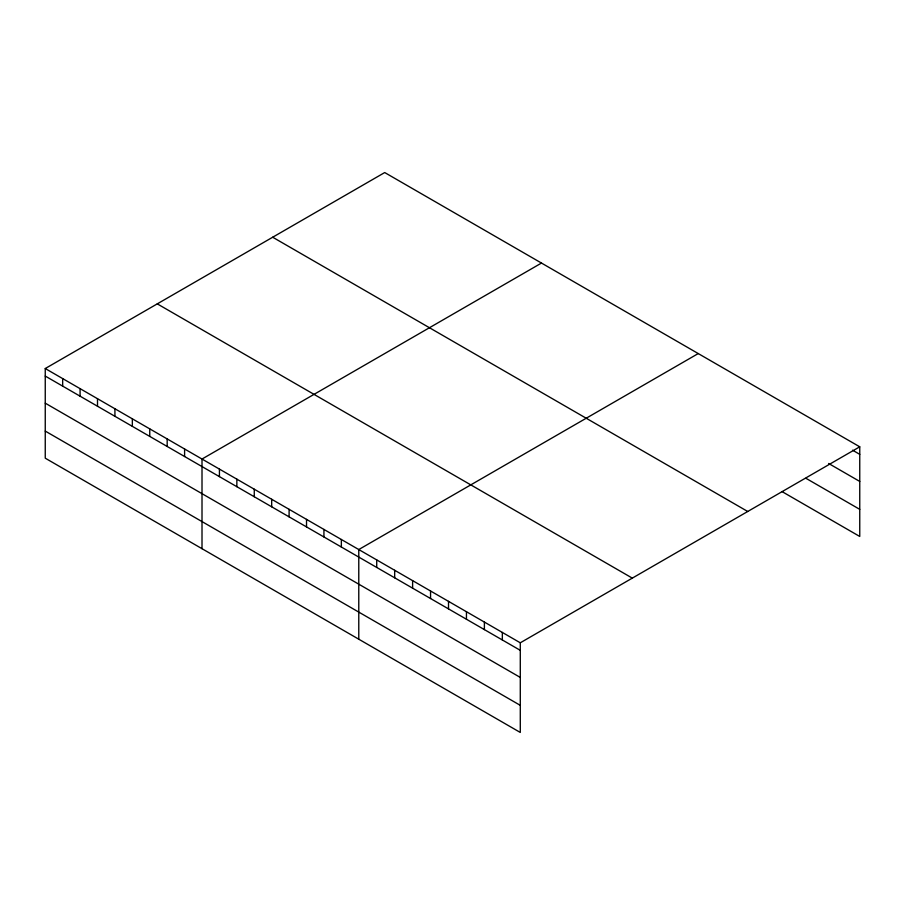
<?xml version="1.0" encoding="UTF-8"?>
<svg xmlns="http://www.w3.org/2000/svg" width="905" height="905" viewBox="0 0 905 905"><rect width="100%" height="100%" fill="white"/><g stroke="black" fill="none" stroke-linecap="round" stroke-linejoin="round"><path stroke-width="1.36" d="M520.285 677.426L520.285 642.799L45.25 368.539L45.25 458.19L520.285 732.45L520.285 677.426L45.25 403.166M781.988 491.562L859.75 536.461L859.75 446.81L384.716 172.55L45.25 368.539M541.473 263.061L202.007 459.039L202.007 548.69M698.241 353.561L358.776 549.55L358.776 639.202M520.285 642.799L859.75 446.81M852.567 450.192L859.75 454.344M828.641 463.484L859.75 481.437M805.914 478.281L859.75 509.357M272.688 237.223L747.722 511.483M157.278 303.865L632.312 578.125M45.25 376.073L520.285 650.333M45.25 431.085L520.285 705.346M502.343 632.437L502.343 639.971M484.39 622.074L484.39 629.608M466.448 611.712L466.448 619.246M448.507 601.35L448.507 608.884M430.554 590.988L430.554 598.522M412.612 580.637L412.612 588.159M394.671 570.274L394.671 577.797M376.718 559.912L376.718 567.435M341.355 539.493L341.355 547.027M323.933 529.436L323.933 536.97M306.524 519.38L306.524 526.914M289.102 509.323L289.102 516.857M271.681 499.266L271.681 506.8M254.271 489.209L254.271 496.743M236.85 479.152L236.85 486.686M219.429 469.095L219.429 476.63M184.597 448.982L184.597 456.516M167.176 438.936L167.176 446.459M149.755 428.88L149.755 436.402M132.345 418.823L132.345 426.346M114.924 408.766L114.924 416.289M97.502 398.709L97.502 406.232M80.081 388.652L80.081 396.175M62.671 378.595L62.671 386.118"/></g></svg>
